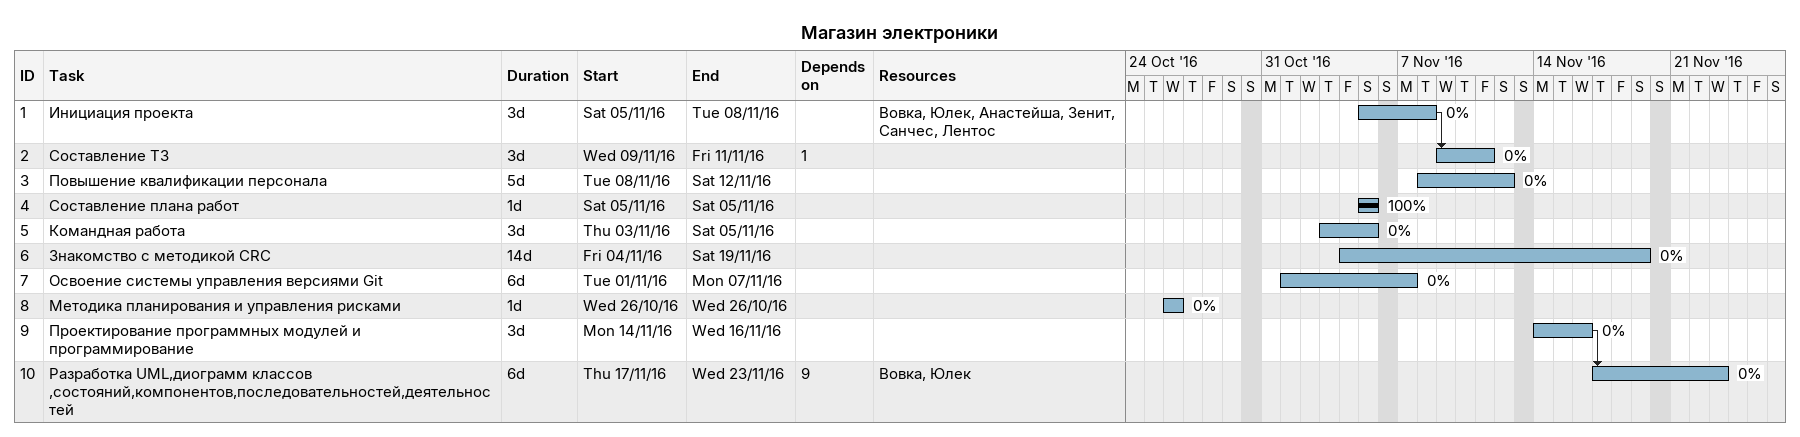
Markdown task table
Магазин электроники

| ID | Task | Duration | Start | Finish | Predecessors | Resources | % complete |
|---|---|---|---|---|---|---|---|
| 1 | Инициация проекта | 3d | 2016-11-05 | 2016-11-08 |  | Вовка, Юлек, Анастейша, Зенит, Санчес, Лентос | 0 |
| 2 | Составление ТЗ | 3d | 2016-11-09 | 2016-11-11 | 1 |  | 0 |
| 3 | Повышение квалификации персонала | 5d | 2016-11-08 | 2016-11-12 |  |  | 0 |
| 4 | Составление плана работ | 1d | 2016-11-05 | 2016-11-05 |  |  | 100 |
| 5 | Командная работа | 3d | 2016-11-03 | 2016-11-05 |  |  | 0 |
| 6 | Знакомство с методикой CRC | 14d | 2016-11-04 | 2016-11-19 |  |  | 0 |
| 7 | Освоение системы управления версиями Git | 6d | 2016-11-01 | 2016-11-07 |  |  | 0 |
| 8 | Методика планирования и управления рисками | 1d | 2016-10-26 | 2016-10-26 |  |  | 0 |
| 9 | Проектирование программных модулей и программирование | 3d | 2016-11-14 | 2016-11-16 |  |  | 0 |
| 10 | Разработка UML,диограмм классов ,состояний,компонентов,последовательностей,деятельностей | 6d | 2016-11-17 | 2016-11-23 | 9 | Вовка, Юлек | 0 |
